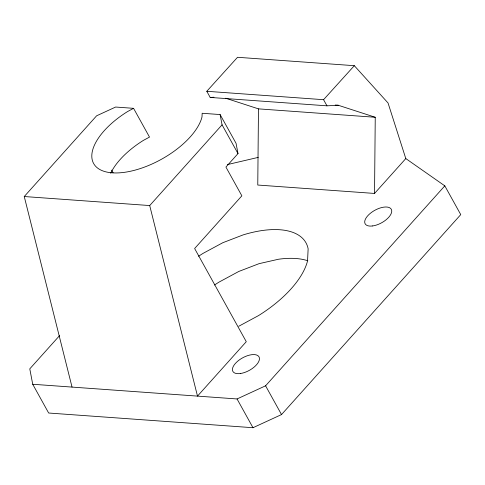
<?xml version="1.0" encoding="UTF-8"?>
<svg xmlns="http://www.w3.org/2000/svg" width="485" height="485" viewBox="0 0 485 485"><rect width="100%" height="100%" fill="white"/><g stroke="black" fill="none" stroke-linecap="round" stroke-linejoin="round"><path stroke-width="0.73" d="M225.725 98.231L258.469 108.864L257.771 185.04L374.541 193.442L405.799 158.571L388.042 102.984L354.311 65.687L237.535 57.285L206.792 91.289L210.193 97.43L326.969 105.827L338.227 105.245L375.245 117.267L374.541 193.442M72.041 387.091L24.25 196.528L96.606 115.806L115.63 107.039L133.563 108.331L149.507 137.091L143.439 140.359A61.298 29.155 -29 0 0 110.701 173.23M24.25 196.528L149.707 205.555L222.063 124.833L220.105 114.557L202.172 113.266L201.996 116.958A61.298 29.155 -29 0 1 112.259 172.836A61.298 29.155 -29 0 1 127.5 111.599L133.563 108.331M59.57 335.614L29.785 368.849L32.719 384.259L48.658 413.02L252.988 427.715L281.524 414.566L460.75 214.619L444.812 185.858L405.799 158.571M220.105 114.557L236.049 143.311L238.002 153.587L225.919 167.07L241.863 195.825L194.631 248.52L246.277 341.695L197.498 396.112L149.707 205.555M32.719 384.259L237.05 398.955L265.586 385.805L444.812 185.858M206.792 91.289L323.562 99.692L354.311 65.687M238.735 326.266L258.481 315.62A85.972 40.892 -29 0 0 307.557 260.869L308.133 248.841A85.972 40.892 -29 0 0 243.118 234.904L222.827 242.706L203.082 253.358A85.972 40.892 -29 0 0 198.565 256.262M227.362 164.603L258.196 157.389M210.193 97.43L213.946 97.236M335.214 105.027L338.227 105.245M258.469 108.864L375.245 117.267M323.562 99.692L326.969 105.827M222.063 124.833L238.002 153.587M265.586 385.805L281.524 414.566M111.659 170.144L113.108 172.757M237.05 398.955L252.988 427.715M214.509 285.016A85.972 40.892 -29 0 1 219.02 282.112L238.772 271.461L259.063 263.664L278.511 259.239A85.972 40.892 -29 0 1 307.811 260.772M240.408 373.517A14.95 7.111 -29 0 0 259.39 357.924A14.95 7.111 -29 0 0 238.014 360.931A14.95 7.111 -29 0 0 240.408 373.517M372.692 225.937A14.95 7.111 -29 0 0 391.674 210.344A14.95 7.111 -29 0 0 370.297 213.351A14.95 7.111 -29 0 0 372.692 225.937"/></g></svg>
